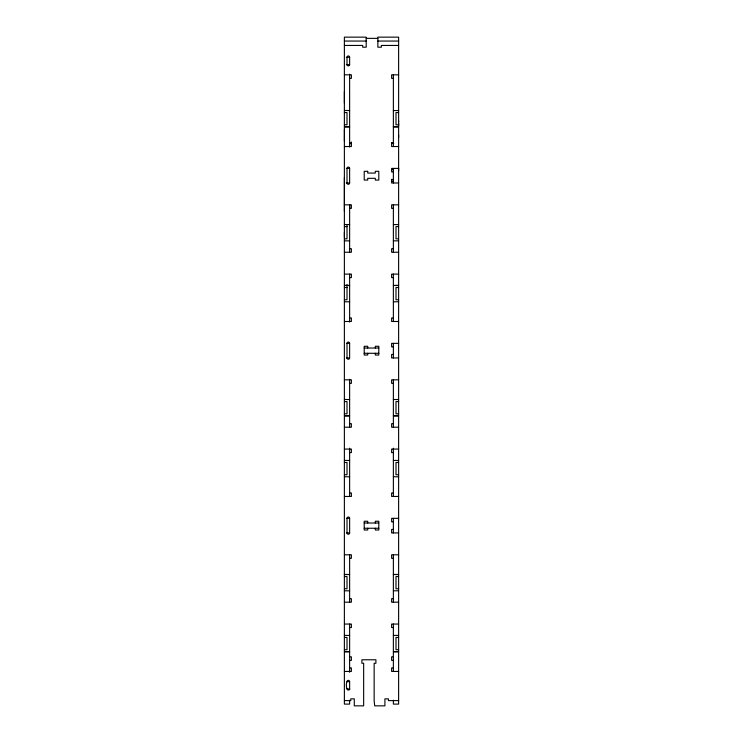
<?xml version="1.0" encoding="UTF-8"?>
<svg xmlns="http://www.w3.org/2000/svg" width="743" height="743" viewBox="0 0 743 743"><rect width="100%" height="100%" fill="white"/><g stroke="black" fill="none" stroke-linecap="round" stroke-linejoin="round"><path stroke-width="1.11" d="M344.38 237.342L344.38 232.373M344.38 211.383L344.38 177.54M344.38 141.198L344.38 129.486M344.38 103.166L344.38 91.454M349.628 208.031L349.628 204.687M398.619 168.262L398.619 170.862M398.619 134.994L398.619 137.594M398.619 123.292L398.619 125.892M349.628 689.151C346.247 693.303 345.699 683.133 347.009 681.647A1.31 1.31 0 0 1 348.318 680.337A1.31 1.31 0 0 1 349.628 681.647L349.628 689.81M366.197 38.357L377.862 38.357M344.38 41.051L366.197 41.051M377.862 41.051L398.619 41.051M344.38 45.444L362.695 45.444L362.695 47.19L366.197 47.19L366.197 37.15L344.38 37.15L344.38 704.104L349.628 704.104L349.628 700.222M398.619 45.444L381.363 45.444L381.363 47.19L377.862 47.19L377.862 37.15L398.619 37.15L398.619 704.104L393.372 704.104L393.372 700.222M346.349 57.332L349.628 57.332M346.349 64.622L349.628 64.622L349.628 57.257A1.31 1.31 0 0 0 348.318 55.948A1.31 1.31 0 0 0 347.009 57.257L347.009 64.622M344.38 74.829L351.374 74.829L351.374 78.331L349.628 78.331M398.619 74.829L391.626 74.829L391.626 78.331L393.372 78.331M344.38 110.466L349.628 110.54M393.372 110.54L398.619 110.54M344.38 112.537L347.009 112.537L347.009 124.787L344.38 124.787M398.619 112.537L396 112.537L396 124.787L398.619 124.787M344.38 126.784L349.628 126.784M393.372 126.784L398.619 126.784M345.254 126.858L349.628 126.858M393.372 126.858L397.746 126.858M349.628 143.028L351.374 143.028M393.372 143.028L391.626 143.028L391.626 146.529L398.619 146.529M349.628 143.538L351.374 143.538M344.38 146.529L351.374 146.529L351.374 141.978M346.349 168.401L349.628 168.401L349.628 182.982A1.31 1.31 0 0 1 348.318 184.292A1.31 1.31 0 0 1 347.009 182.982L347.009 168.401A1.31 1.31 0 0 1 348.318 167.082A1.31 1.31 0 0 1 349.628 168.401M398.619 168.401L391.626 168.401L391.626 171.902L393.372 171.893M391.626 169.562L393.623 169.562M391.626 179.481L393.372 179.481M391.626 181.264L393.623 181.264M346.349 182.982L349.628 182.982M398.619 182.982L391.626 182.982L391.626 179.314M344.38 204.845L351.374 204.845L351.374 208.346L349.628 208.346M398.619 204.845L391.626 204.845L391.626 208.346L393.372 208.346M344.38 224.516L349.628 224.59M393.372 224.59L398.619 224.59M344.38 226.587L347.009 226.587M398.619 226.587L396 226.587L396 238.837L398.619 238.837M344.38 238.837L347.009 238.837L347.009 224.451M344.38 240.834L349.628 240.908M393.372 240.834L398.619 240.834M349.628 248.738L351.374 248.738L351.374 252.239L344.38 252.239M393.372 248.738L391.626 248.738L391.626 252.239L398.619 252.239M344.38 274.111L351.374 274.111L351.374 277.603L349.628 277.603M398.619 274.111L391.626 274.111L391.626 277.603L393.372 277.603M348.755 285.442L344.38 285.442L349.628 285.516M394.245 285.442L398.619 285.442L393.372 285.516M344.38 287.513L347.009 287.513M398.619 287.513L396 287.513L396 299.754L398.619 299.754M344.38 299.754L347.009 299.754L347.009 284.467M344.38 301.751L349.628 301.825M393.372 301.825L398.619 301.751M349.628 317.995L351.374 317.995L351.374 321.496L344.38 321.496M393.372 317.995L391.626 317.995L391.626 321.496L398.619 321.496M346.479 343.368L349.628 343.368L349.628 357.95A1.31 1.31 0 0 1 348.318 359.259A1.31 1.31 0 0 1 347.009 357.95L347.009 343.368A1.31 1.31 0 0 1 348.318 342.059A1.31 1.31 0 0 1 349.628 343.368M398.619 343.368L391.626 343.368L391.626 346.87L393.372 346.87M364.209 348.03L378.791 348.03M364.209 353.287L378.791 353.287M393.372 354.448L391.626 354.448L391.626 357.95L398.619 357.95M346.479 357.95L349.628 357.95M344.38 379.822L351.374 379.822L351.374 383.323L349.628 383.323M398.619 379.822L391.626 379.822L391.626 383.323L393.372 383.323M344.38 399.493L349.628 399.558M393.372 399.493L398.619 399.558M344.38 401.564L347.009 401.564L347.009 413.805L344.38 413.805M398.619 401.564L396 401.564L396 413.805L398.619 413.805M344.38 415.801L349.628 415.801L345.254 415.876M393.372 415.801L398.619 415.801L394.245 415.876M349.628 423.705L351.374 423.705L351.374 427.206L344.38 427.206M393.372 423.705L391.626 423.705L391.626 427.206L398.619 427.206M344.38 449.078L351.374 449.078L351.374 452.58L349.628 452.58M398.619 449.078L391.626 449.078L391.626 452.58L393.372 452.58M344.38 460.409L349.628 460.484M393.372 460.409L398.619 460.484M344.38 462.48L347.009 462.48L347.009 474.731L344.38 474.731M398.619 462.48L396 462.48L396 474.731L398.619 474.731M344.38 476.727L349.628 476.802M393.372 476.727L398.619 476.802M349.628 492.971L351.374 492.971L351.374 496.463L344.38 496.463M393.372 492.971L391.626 492.971L391.626 496.463L398.619 496.463M346.479 518.335L349.628 518.335L349.628 532.917A1.31 1.31 0 0 1 348.318 534.236A1.31 1.31 0 0 1 347.009 532.917L347.009 518.335A1.31 1.31 0 0 1 348.318 517.026A1.31 1.31 0 0 1 349.628 518.335M398.619 518.335L391.626 518.335L391.626 521.837L393.372 521.837M364.209 523.007L378.791 523.007M364.209 528.254L378.791 528.254M393.372 529.425L391.626 529.425L391.626 532.917L398.619 532.917M346.479 532.917L349.628 532.917M344.38 554.789L351.374 554.789L351.374 558.29L349.628 558.29M398.619 554.789L391.626 554.789L391.626 558.29L393.372 558.29M344.38 574.46L348.755 574.46M393.372 574.46L397.746 574.46M344.38 574.534L349.628 574.534M393.372 574.534L398.619 574.534M344.38 576.531L347.009 576.531L347.009 588.781L344.38 588.781M398.619 576.531L396 576.531L396 588.781L398.619 588.781M344.38 590.778L349.628 590.852M393.372 590.778L398.619 590.778M349.628 598.682L351.374 598.682L351.374 602.183L344.38 602.183M393.372 598.682L391.626 598.682L391.626 602.183L398.619 602.183M344.38 624.055L351.374 624.055L351.374 627.547L349.628 627.547M398.619 624.055L391.626 624.055L391.626 627.547L393.372 627.547M344.38 635.376L349.628 635.451M393.372 635.376L398.619 635.451M344.38 637.448L347.009 637.448L347.009 649.698L344.38 649.698M398.619 637.448L396 637.448L396 649.698L398.619 649.698M344.38 651.695L349.628 651.695L345.254 651.769M393.372 651.695L398.619 651.695L394.245 651.769M349.628 656.858L351.374 656.858L351.374 660.36L349.628 660.36M393.372 656.858L391.626 656.858L391.626 660.36L393.372 660.36M349.628 667.938L351.374 667.938L351.374 671.44L344.38 671.44M393.372 667.938L391.626 667.938L391.626 671.44L398.619 671.44M347.009 681.647L349.628 681.647M347.009 688.937L349.628 688.937M344.38 700.603L350.798 700.603L350.798 698.847L354.29 698.847L354.29 705.85L363.652 705.85L363.652 663.276L361.906 663.276L361.906 659.775L375.902 659.775L375.902 663.276L374.147 663.276L374.147 700.603L374.704 705.85L384.911 705.85L384.911 698.847L388.413 698.847L388.413 700.603L398.619 700.603M391.626 142.628L393.79 143.139M398.619 120.691L398.619 121.991M393.372 74.597L393.372 146.529M393.372 168.401L393.372 182.982M393.372 204.687L393.372 252.239M393.372 274.111L393.372 321.496M393.372 343.368L393.372 357.95M393.372 379.822L393.372 427.206M393.372 448.205L393.372 496.463M393.372 518.335L393.372 532.917M393.372 554.789L393.372 602.183M393.372 624.055L393.372 671.44M375.308 348.03L375.308 346.284L378.8 346.284L378.8 355.033L375.308 355.033L375.308 353.287M375.308 523.007L375.308 521.252L378.8 521.252L378.8 530L375.308 530L375.308 528.254M367.72 348.03L367.72 346.284L364.219 346.284L364.219 355.033L367.72 355.033L367.72 353.287M367.72 523.007L367.72 521.252L364.219 521.252L364.219 530L367.72 530L367.72 528.254M349.628 74.198L349.628 146.975M349.628 204.845L349.628 252.239M349.628 274.111L349.628 321.97M349.628 379.339L349.628 427.206M349.628 448.205L349.628 496.463M349.628 554.789L349.628 602.183M349.628 624.055L349.628 672.313M349.628 64.548A1.31 1.31 0 0 1 348.318 65.858A1.31 1.31 0 0 1 347.009 64.548M367.72 171.317L364.219 171.317L364.219 180.066L367.72 180.066L367.72 178.311L375.308 178.311L375.308 180.066L378.8 180.066L378.8 171.317L375.308 171.317L375.308 173.063L367.72 173.063L367.72 171.317"/></g></svg>
